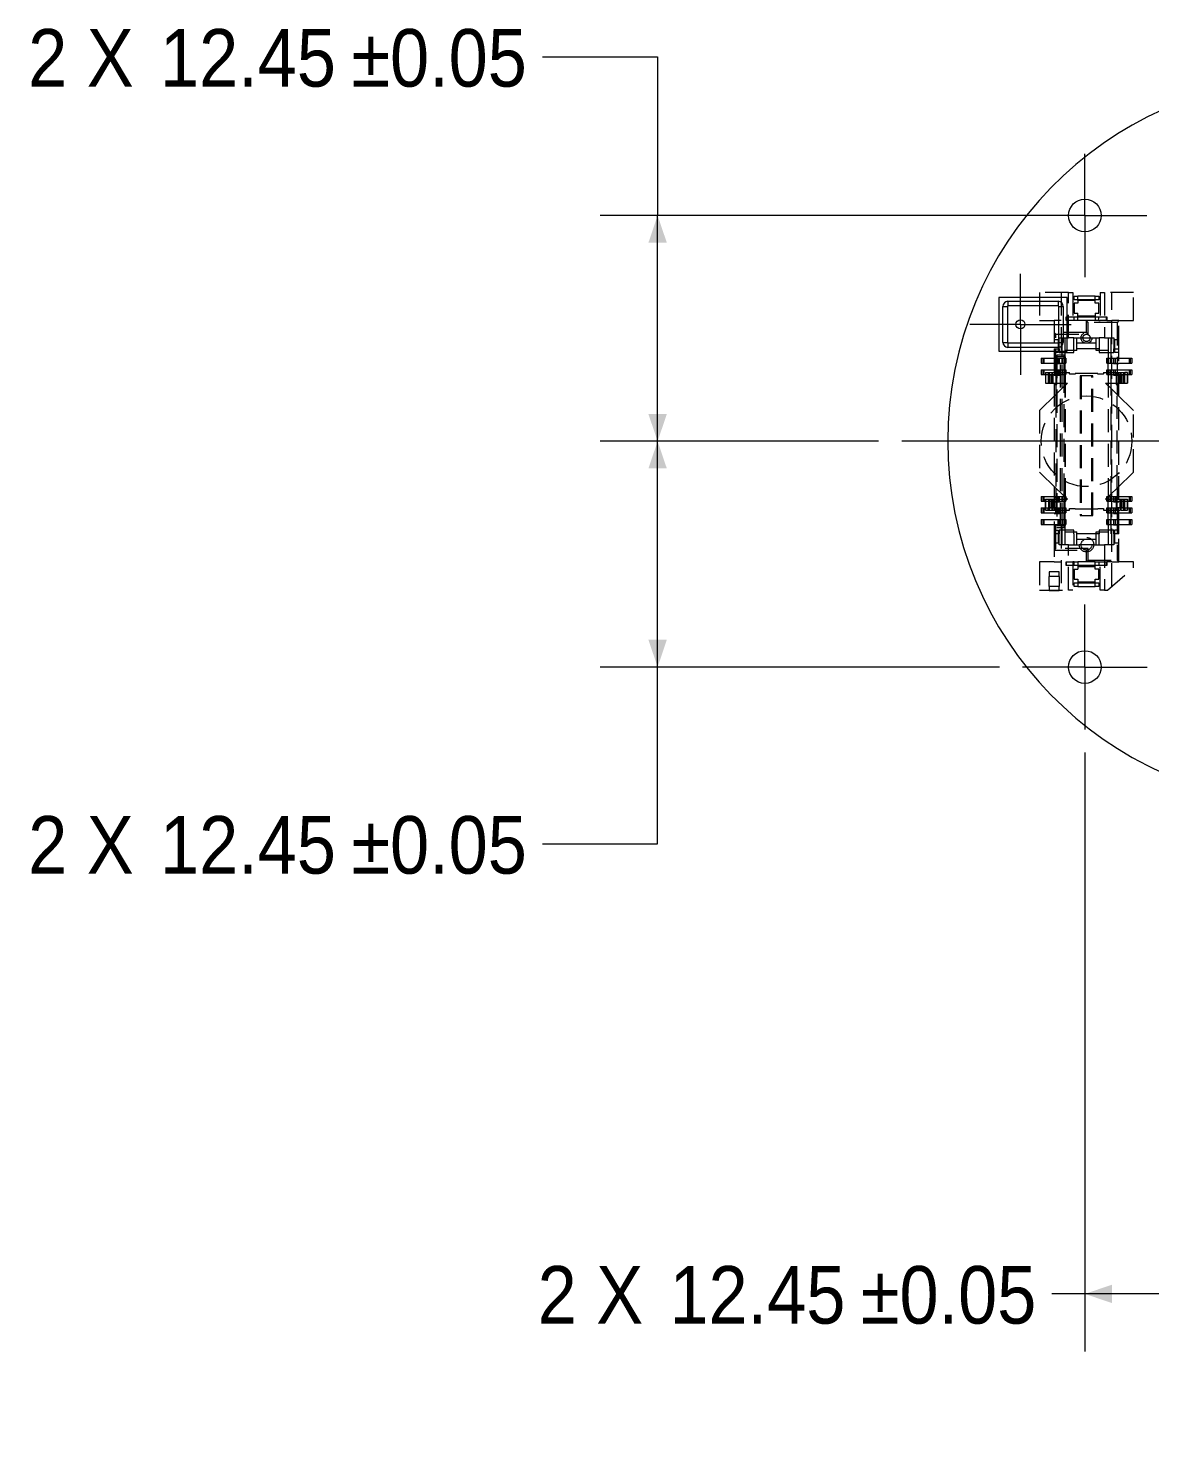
# Model space of a CAD drawing. Header units: millimetres. Extents: x 11 to 421, y 5 to 275.
# Drawn here: x 83.5 to 145.4, y 123.4 to 201.1 of the extents above; entities that cross this region are included whole.
import ezdxf

# ---------------------------------------------------------------- set-up
doc = ezdxf.new("R2010")
doc.units = ezdxf.units.MM
doc.linetypes.add('HIDDEN', pattern=[1.905, 1.27, -0.635])
doc.styles.add('SLDTEXTSTYLE0', font='GOTHIC.TTF', dxfattribs={"width": 0.913})
doc.dimstyles.new('SLDDIMSTYLE4', dxfattribs={"dimtxt": 3.175, "dimasz": 1.5, "dimexe": 0, "dimexo": 0.0625, "dimgap": 0.79375, "dimtad": 0, "dimtih": 1, "dimtoh": 1, "dimrnd": 1e-09, "dimzin": 12, "dimdsep": 46, "dimtxsty": 'SLDTEXTSTYLE0', "dimsah": 1, "dimcen": 0.09, "dimadec": 0, "dimazin": 3, "dimtol": 1, "dimtp": 0.05, "dimtm": 0.05, "dimtfac": 1, "dimtofl": 0, "dimtmove": 0, "dimatfit": 3, "dimfxl": 1, "dimfrac": 2, "dimtolj": 1, "dimarcsym": 0})

# ---------------------------------------------------------------- blocks, each defined once
blk = doc.blocks.new('_D_6')
at = {"color": 7, "linetype": 'Continuous', "lineweight": 0}
for p, q in [((141.818, 161.161), (141.818, 128.138)), ((154.263, 154.499), (154.263, 128.138)), ((141.818, 131.313), (140.002, 131.313)), ((154.263, 131.313), (141.818, 131.313))]:
    blk.add_line(p, q, dxfattribs=at)
for points in [[(141.818, 131.313), (143.318, 130.805), (143.318, 131.821)], [(154.263, 131.313), (152.763, 131.821), (152.763, 130.805)]]:
    blk.add_solid(points, dxfattribs=at)
at = {"color": 7, "linetype": 'Continuous', "lineweight": 0, "char_height": 3.175, "attachment_point": 1, "style": 'SLDTEXTSTYLE0'}
for s, insert in [('2 X ', (111.639, 132.849, -61.414)), ('12.45', (118.91, 132.849, -61.414)), ('±0.05', (129.467, 132.849, -61.414))]:
    blk.add_mtext(s, dxfattribs=dict(at, insert=insert))
blk = doc.blocks.new('_D_7')
at = {"color": 7, "linetype": 'Continuous', "lineweight": 0}
for p, q in [((130.446, 178.316), (115.081, 178.316)), ((118.256, 165.871), (118.256, 178.316)), ((137.108, 165.871), (115.081, 165.871)), ((118.256, 156.119), (118.256, 165.871)), ((111.906, 156.119), (118.256, 156.119))]:
    blk.add_line(p, q, dxfattribs=at)
for points in [[(118.256, 178.316), (117.748, 176.816), (118.764, 176.816)], [(118.256, 165.871), (118.764, 167.371), (117.748, 167.371)]]:
    blk.add_solid(points, dxfattribs=at)
at = {"color": 7, "linetype": 'Continuous', "lineweight": 0, "char_height": 3.175, "attachment_point": 1, "style": 'SLDTEXTSTYLE0'}
for s, insert in [('2 X ', (83.543, 157.655, -61.414)), ('12.45', (90.814, 157.655, -61.414)), ('±0.05', (101.371, 157.655, -61.414))]:
    blk.add_mtext(s, dxfattribs=dict(at, insert=insert))
blk = doc.blocks.new('_D_8')
at = {"color": 7, "linetype": 'Continuous', "lineweight": 0}
for p, q in [((111.906, 199.505), (118.256, 199.505)), ((118.256, 199.505), (118.256, 190.761)), ((140.548, 190.761), (115.081, 190.761)), ((118.256, 178.316), (118.256, 190.761)), ((130.446, 178.316), (115.081, 178.316))]:
    blk.add_line(p, q, dxfattribs=at)
for points in [[(118.256, 190.761), (117.748, 189.261), (118.764, 189.261)], [(118.256, 178.316), (118.764, 179.816), (117.748, 179.816)]]:
    blk.add_solid(points, dxfattribs=at)
at = {"color": 7, "linetype": 'Continuous', "lineweight": 0, "char_height": 3.175, "attachment_point": 1, "style": 'SLDTEXTSTYLE0'}
for s, insert in [('2 X ', (83.543, 201.041, -61.414)), ('12.45', (90.814, 201.041, -61.414)), ('±0.05', (101.371, 201.041, -61.414))]:
    blk.add_mtext(s, dxfattribs=dict(at, insert=insert))
blk = doc.blocks.new('SW_CENTERMARKSYMBOL_0')
at = {"color": 0, "linetype": 'Continuous', "lineweight": 0}
for p, q in [((0, 2.54), (0, 2.79)), ((0, 0), (0, 2.54)), ((-2.54, 0), (-2.79, 0)), ((0, 0), (-2.54, 0)), ((0, 0), (0, -2.54)), ((0, 0), (2.54, 0)), ((2.54, 0), (2.79, 0)), ((0, -2.54), (0, -2.79))]:
    blk.add_line(p, q, dxfattribs=at)
blk = doc.blocks.new('SW_CENTERMARKSYMBOL_1')
at = {"color": 0, "linetype": 'Continuous', "lineweight": 0}
for p, q in [((0, 2.54), (0, 3.406)), ((0, 0), (0, 2.54)), ((-2.54, 0), (-3.406, 0)), ((0, 0), (-2.54, 0)), ((0, 0), (0, -2.54)), ((0, 0), (2.54, 0)), ((2.54, 0), (3.406, 0)), ((0, -2.54), (0, -3.406))]:
    blk.add_line(p, q, dxfattribs=at)
blk = doc.blocks.new('SW_CENTERMARKSYMBOL_2')
at = {"color": 0, "linetype": 'Continuous', "lineweight": 0}
for p, q in [((0, 2.54), (0, 3.44)), ((0, 0), (0, 2.54)), ((-2.54, 0), (-3.44, 0)), ((0, 0), (-2.54, 0)), ((0, 0), (0, -2.54)), ((0, 0), (2.54, 0)), ((2.54, 0), (3.44, 0)), ((0, -2.54), (0, -3.44))]:
    blk.add_line(p, q, dxfattribs=at)
blk = doc.blocks.new('SW_CENTERMARKSYMBOL_4')
at = {"color": 0, "linetype": 'Continuous', "lineweight": 0}
for p, q in [((0, 5.08), (0, 22.547)), ((0, 0), (0, 2.54)), ((-5.08, 0), (-22.547, 0)), ((0, 0), (-2.54, 0)), ((0, 0), (0, -2.54)), ((0, 0), (2.54, 0)), ((5.08, 0), (22.547, 0)), ((0, -5.08), (0, -22.547))]:
    blk.add_line(p, q, dxfattribs=at)

msp = doc.modelspace()

# ---------------------------------------------------------------- linework, layer by layer
at = {"color": 7, "linetype": 'HIDDEN', "lineweight": 0}
for p, q in [((139.307, 186.516), (139.307, 184.971)), ((140.907, 186.516), (139.307, 186.516)), ((140.507, 186.516), (140.507, 182.966)), ((140.907, 184.016), (140.907, 186.516)), ((140.907, 186.516), (141.157, 186.516)), ((141.157, 186.516), (141.157, 184.971)), ((142.657, 186.516), (142.657, 184.971)), ((142.657, 186.516), (142.907, 186.516)), ((142.907, 186.516), (142.907, 184.016)), ((144.507, 186.516), (142.907, 186.516)), ((143.307, 170.325), (143.307, 186.516)), ((144.507, 184.971), (144.507, 186.516)), ((141.222, 186.121), (141.222, 186.321)), ((141.222, 186.321), (141.422, 186.321)), ((141.422, 186.121), (141.222, 186.121)), ((141.222, 185.921), (141.222, 185.371)), ((141.422, 185.921), (141.222, 185.921)), ((142.392, 186.321), (141.422, 186.321)), ((141.422, 186.071), (141.422, 186.321)), ((142.392, 186.121), (141.422, 186.121)), ((142.392, 186.071), (141.422, 186.071)), ((141.422, 186.071), (141.422, 185.921)), ((142.392, 186.071), (142.392, 186.321)), ((142.392, 186.321), (142.592, 186.321)), ((142.592, 186.121), (142.392, 186.121)), ((142.392, 185.921), (142.392, 186.071)), ((142.592, 185.921), (142.392, 185.921)), ((142.592, 186.321), (142.592, 186.121)), ((142.592, 185.371), (142.592, 185.921)), ((139.307, 184.971), (140.117, 184.971)), ((140.117, 184.971), (140.117, 183.416)), ((140.507, 184.971), (140.117, 184.971)), ((140.782, 184.971), (140.782, 185.171)), ((140.782, 185.171), (140.807, 185.171)), ((140.807, 184.971), (140.782, 184.971)), ((140.807, 185.171), (140.807, 184.971)), ((140.807, 185.171), (141.157, 185.171)), ((141.157, 184.971), (140.807, 184.971)), ((141.157, 185.171), (141.222, 185.171)), ((141.222, 184.971), (141.157, 184.971)), ((141.222, 185.371), (141.422, 185.371)), ((141.222, 184.971), (141.222, 185.171)), ((141.222, 185.171), (141.422, 185.171)), ((141.422, 184.971), (141.222, 184.971)), ((141.422, 185.221), (141.422, 185.371)), ((142.392, 185.221), (141.422, 185.221)), ((141.422, 184.971), (141.422, 185.221)), ((141.422, 185.171), (142.392, 185.171)), ((142.392, 184.971), (141.422, 184.971)), ((141.907, 184.321), (141.907, 184.971)), ((142.007, 184.871), (141.907, 184.971)), ((142.392, 185.371), (142.392, 185.221)), ((142.392, 185.371), (142.592, 185.371)), ((142.392, 185.221), (142.392, 184.971)), ((142.392, 185.171), (142.592, 185.171)), ((142.592, 184.971), (142.392, 184.971)), ((142.592, 184.971), (142.592, 185.171)), ((142.592, 185.171), (142.657, 185.171)), ((142.592, 184.971), (142.657, 184.971)), ((142.657, 185.171), (143.007, 185.171)), ((143.007, 184.971), (142.657, 184.971)), ((143.007, 185.171), (143.032, 185.171)), ((143.007, 184.971), (143.007, 185.171)), ((143.032, 184.971), (143.007, 184.971)), ((143.032, 185.171), (143.032, 184.971)), ((143.032, 184.971), (143.307, 184.971)), ((143.697, 184.971), (143.307, 184.971)), ((143.697, 184.971), (143.597, 184.871)), ((143.697, 184.971), (144.507, 184.971)), ((143.697, 183.416), (143.697, 184.971)), ((141.907, 184.321), (140.117, 184.321)), ((140.117, 184.321), (140.217, 184.221)), ((140.217, 182.116), (140.217, 184.221)), ((140.217, 184.221), (142.007, 184.221)), ((142.007, 184.221), (141.907, 184.321)), ((143.597, 184.871), (142.007, 184.871)), ((142.007, 184.221), (142.007, 184.871)), ((143.597, 184.871), (143.597, 182.116)), ((140.117, 183.921), (140.367, 183.921)), ((140.117, 183.416), (140.407, 183.416)), ((140.117, 183.416), (140.117, 173.216)), ((140.367, 183.221), (140.367, 183.921)), ((140.407, 184.016), (140.907, 184.016)), ((140.407, 183.416), (140.407, 184.016)), ((140.407, 183.416), (140.407, 183.216)), ((140.572, 182.966), (140.572, 184.016)), ((140.707, 184.016), (140.707, 182.966)), ((141.207, 184.016), (140.907, 184.016)), ((141.207, 183.416), (141.207, 184.016)), ((141.207, 184.016), (141.372, 184.016)), ((142.607, 183.416), (141.207, 183.416)), ((141.207, 183.216), (141.207, 183.416)), ((141.372, 183.316), (141.372, 184.016)), ((141.372, 184.016), (142.442, 184.016)), ((142.442, 183.716), (141.372, 183.716)), ((142.442, 183.316), (142.442, 184.016)), ((142.442, 184.016), (142.607, 184.016)), ((142.607, 184.016), (142.607, 183.416)), ((142.907, 184.016), (142.607, 184.016)), ((142.607, 183.416), (142.607, 183.216)), ((142.907, 184.016), (143.407, 184.016)), ((143.107, 184.016), (143.107, 182.896)), ((143.242, 184.016), (143.242, 172.616)), ((143.407, 184.016), (143.407, 183.416)), ((143.407, 183.416), (143.697, 183.416)), ((143.407, 183.216), (143.407, 183.416)), ((143.447, 183.921), (143.697, 183.921)), ((143.447, 183.921), (143.447, 183.221)), ((143.697, 173.216), (143.697, 183.416)), ((139.407, 182.896), (139.407, 182.626)), ((139.407, 182.896), (139.507, 182.896)), ((139.407, 182.626), (139.507, 182.626)), ((139.507, 182.896), (139.507, 182.626)), ((139.507, 182.896), (139.557, 182.896)), ((139.507, 182.626), (139.557, 182.626)), ((139.557, 182.896), (139.557, 182.626)), ((139.557, 182.896), (140.327, 182.896)), ((139.557, 182.626), (140.327, 182.626)), ((140.117, 183.221), (140.367, 183.221)), ((140.677, 183.066), (140.267, 183.066)), ((140.267, 183.066), (140.267, 173.566)), ((140.705, 182.966), (140.267, 182.966)), ((140.327, 182.896), (140.327, 182.626)), ((140.327, 182.896), (140.589, 182.896)), ((140.327, 182.626), (140.589, 182.626)), ((140.407, 183.216), (141.207, 183.216)), ((140.413, 182.626), (140.413, 182.896)), ((140.417, 182.596), (140.417, 182.896)), ((140.467, 173.666), (140.467, 182.966)), ((140.56, 182.896), (140.56, 182.626)), ((140.572, 173.666), (140.572, 182.966)), ((140.574, 182.626), (140.574, 182.896)), ((140.589, 182.896), (140.589, 182.626)), ((140.589, 182.896), (140.736, 182.896)), ((140.589, 182.626), (140.736, 182.626)), ((140.674, 182.896), (140.674, 182.626)), ((140.677, 182.896), (140.677, 183.066)), ((140.677, 182.261), (140.677, 182.626)), ((140.705, 182.896), (140.705, 182.966)), ((140.735, 182.966), (140.705, 182.966)), ((140.705, 182.261), (140.705, 182.626)), ((141.372, 183.316), (140.707, 183.316)), ((140.707, 182.966), (140.707, 182.896)), ((140.707, 182.626), (140.707, 182.261)), ((140.735, 182.966), (140.735, 182.896)), ((140.735, 182.261), (140.735, 182.626)), ((140.736, 182.896), (140.736, 182.626)), ((140.736, 182.896), (140.777, 182.896)), ((140.736, 182.626), (140.777, 182.626)), ((140.777, 182.896), (140.777, 182.626)), ((143.107, 183.316), (142.442, 183.316)), ((142.607, 183.216), (143.407, 183.216)), ((143.037, 182.626), (143.037, 182.896)), ((143.037, 182.896), (143.077, 182.896)), ((143.037, 182.626), (143.077, 182.626)), ((143.077, 182.896), (143.077, 182.626)), ((143.077, 182.896), (143.224, 182.896)), ((143.077, 182.626), (143.224, 182.626)), ((143.107, 182.261), (143.107, 182.626)), ((143.14, 182.626), (143.14, 182.896)), ((143.224, 182.896), (143.224, 182.626)), ((143.224, 182.896), (143.487, 182.896)), ((143.224, 182.626), (143.487, 182.626)), ((143.24, 182.896), (143.24, 182.626)), ((143.253, 182.626), (143.253, 182.896)), ((143.397, 182.896), (143.397, 182.596)), ((143.4, 182.896), (143.4, 182.626)), ((143.447, 183.221), (143.697, 183.221)), ((143.487, 182.896), (143.487, 182.626)), ((143.487, 182.896), (144.257, 182.896)), ((143.487, 182.626), (144.257, 182.626)), ((144.257, 182.896), (144.257, 182.626)), ((144.257, 182.896), (144.307, 182.896)), ((144.257, 182.626), (144.307, 182.626)), ((144.307, 182.896), (144.307, 182.626)), ((144.307, 182.896), (144.407, 182.896)), ((144.307, 182.626), (144.407, 182.626)), ((144.407, 182.896), (144.407, 182.626)), ((139.407, 182.261), (139.407, 181.991)), ((139.407, 182.261), (139.507, 182.261)), ((139.407, 181.991), (139.507, 181.991)), ((139.507, 182.261), (139.507, 181.991)), ((139.507, 182.261), (139.557, 182.261)), ((139.507, 181.991), (139.557, 181.991)), ((139.557, 182.261), (139.557, 181.991)), ((139.557, 182.261), (140.327, 182.261)), ((139.557, 181.991), (140.327, 181.991)), ((139.647, 182.116), (139.647, 181.516)), ((139.647, 182.116), (139.789, 182.116)), ((139.647, 182.116), (139.647, 182.116)), ((139.647, 182.116), (139.647, 181.516)), ((139.789, 182.116), (139.8, 181.966)), ((139.789, 182.116), (139.989, 182.116)), ((139.806, 181.966), (139.8, 181.966)), ((139.806, 181.516), (139.806, 181.966)), ((139.938, 181.966), (139.806, 181.966)), ((139.847, 181.516), (139.847, 182.116)), ((139.847, 182.116), (139.847, 181.516)), ((139.967, 181.966), (139.938, 181.966)), ((139.938, 181.966), (139.938, 181.516)), ((139.967, 181.966), (139.967, 181.516)), ((140.266, 181.966), (139.967, 181.966)), ((139.989, 182.116), (139.999, 181.966)), ((139.989, 182.116), (140.057, 182.116)), ((140.002, 181.516), (140.002, 181.966)), ((140.006, 181.966), (140.006, 181.516)), ((140.057, 181.516), (140.057, 182.116)), ((140.057, 182.116), (140.217, 182.116)), ((140.066, 181.516), (140.066, 181.966)), ((140.117, 182.596), (140.417, 182.596)), ((140.117, 182.041), (140.27, 182.041)), ((140.117, 181.961), (140.417, 181.961)), ((140.217, 182.116), (140.217, 181.516)), ((140.217, 182.116), (140.572, 182.116)), ((140.266, 181.516), (140.266, 181.966)), ((140.27, 181.441), (140.27, 182.041)), ((140.327, 182.261), (140.327, 181.991)), ((140.327, 182.261), (140.589, 182.261)), ((140.327, 181.991), (140.589, 181.991)), ((140.413, 181.991), (140.413, 182.261)), ((140.417, 181.961), (140.417, 182.261)), ((140.56, 182.261), (140.56, 181.991)), ((140.572, 182.116), (140.967, 182.116)), ((140.574, 181.991), (140.574, 182.261)), ((140.589, 182.261), (140.589, 181.991)), ((140.589, 182.261), (140.736, 182.261)), ((140.589, 181.991), (140.736, 181.991)), ((140.674, 182.261), (140.674, 181.991)), ((140.677, 175.276), (140.677, 181.991)), ((140.705, 181.991), (140.705, 175.276)), ((140.707, 181.991), (140.707, 175.276)), ((140.735, 181.991), (140.735, 175.276)), ((140.736, 181.991), (140.736, 182.261)), ((140.736, 182.261), (140.777, 182.261)), ((140.736, 181.991), (140.777, 181.991)), ((140.777, 182.261), (140.777, 181.991)), ((140.967, 182.026), (140.967, 182.116)), ((141.287, 182.016), (140.977, 182.016)), ((141.287, 182.046), (141.287, 182.016)), ((142.527, 182.046), (141.287, 182.046)), ((142.257, 181.916), (141.557, 181.916)), ((141.557, 181.916), (141.557, 174.216)), ((141.607, 181.916), (141.607, 174.216)), ((142.207, 174.216), (142.207, 181.916)), ((142.257, 174.216), (142.257, 181.916)), ((142.527, 182.016), (142.527, 182.046)), ((142.837, 182.016), (142.527, 182.016)), ((142.847, 182.116), (142.847, 182.026)), ((142.847, 182.116), (143.242, 182.116)), ((143.037, 181.991), (143.037, 182.261)), ((143.037, 182.261), (143.077, 182.261)), ((143.037, 181.991), (143.077, 181.991)), ((143.077, 182.261), (143.077, 181.991)), ((143.077, 182.261), (143.224, 182.261)), ((143.077, 181.991), (143.224, 181.991)), ((143.107, 181.991), (143.107, 175.276)), ((143.14, 182.261), (143.14, 181.991)), ((143.224, 182.261), (143.224, 181.991)), ((143.224, 182.261), (143.487, 182.261)), ((143.224, 181.991), (143.487, 181.991)), ((143.24, 182.261), (143.24, 181.991)), ((143.242, 182.116), (143.597, 182.116)), ((143.253, 181.991), (143.253, 182.261)), ((143.397, 182.596), (143.697, 182.596)), ((143.397, 182.261), (143.397, 181.961)), ((143.397, 181.961), (143.697, 181.961)), ((143.4, 182.261), (143.4, 181.991)), ((143.487, 182.261), (143.487, 181.991)), ((143.487, 182.261), (144.257, 182.261)), ((143.487, 181.991), (144.257, 181.991)), ((143.544, 182.041), (143.544, 181.441)), ((143.697, 182.041), (143.544, 182.041)), ((143.847, 181.966), (143.547, 181.966)), ((143.547, 181.966), (143.547, 181.516)), ((143.597, 181.516), (143.597, 182.116)), ((143.597, 182.116), (143.757, 182.116)), ((143.747, 181.966), (143.747, 181.516)), ((143.757, 182.116), (143.757, 181.516)), ((143.757, 182.116), (143.825, 182.116)), ((143.808, 181.516), (143.808, 181.966)), ((143.811, 181.966), (143.811, 181.516)), ((143.814, 181.966), (143.825, 182.116)), ((143.825, 182.116), (144.024, 182.116)), ((143.847, 181.966), (143.847, 181.516)), ((143.876, 181.966), (143.847, 181.966)), ((143.876, 181.516), (143.876, 181.966)), ((144.007, 181.966), (143.876, 181.966)), ((143.967, 182.116), (143.967, 181.516)), ((143.967, 181.516), (143.967, 182.116)), ((144.007, 181.966), (144.007, 181.516)), ((144.014, 181.966), (144.007, 181.966)), ((144.024, 182.116), (144.014, 181.966)), ((144.166, 182.116), (144.024, 182.116)), ((144.166, 182.116), (144.166, 181.516)), ((144.166, 182.116), (144.167, 182.116)), ((144.167, 181.516), (144.167, 182.116)), ((144.257, 182.261), (144.257, 181.991)), ((144.257, 182.261), (144.307, 182.261)), ((144.257, 181.991), (144.307, 181.991)), ((144.307, 182.261), (144.307, 181.991)), ((144.307, 182.261), (144.407, 182.261)), ((144.307, 181.991), (144.407, 181.991)), ((144.407, 182.261), (144.407, 181.991)), ((139.647, 181.516), (139.806, 181.516)), ((139.647, 181.516), (139.647, 181.516)), ((139.806, 181.516), (139.938, 181.516)), ((139.938, 181.516), (139.967, 181.516)), ((139.967, 181.516), (140.266, 181.516)), ((140.117, 181.441), (140.27, 181.441)), ((140.217, 181.516), (140.217, 180.894)), ((140.217, 180.894), (140.572, 181.237)), ((140.266, 181.516), (140.572, 181.516)), ((140.572, 181.237), (140.86, 181.516)), ((140.572, 181.516), (140.86, 181.516)), ((142.954, 181.516), (143.242, 181.237)), ((142.954, 181.516), (143.242, 181.516)), ((143.242, 181.516), (143.547, 181.516)), ((143.242, 181.237), (143.597, 180.894)), ((143.544, 181.441), (143.697, 181.441)), ((143.547, 181.516), (143.847, 181.516)), ((143.597, 181.516), (143.597, 180.894)), ((143.847, 181.516), (143.876, 181.516)), ((143.876, 181.516), (144.007, 181.516)), ((144.007, 181.516), (144.166, 181.516)), ((144.166, 181.516), (144.167, 181.516)), ((139.307, 180.016), (140.217, 180.894)), ((140.217, 180.894), (140.217, 175.737)), ((143.597, 180.894), (144.507, 180.016)), ((143.597, 175.737), (143.597, 180.894)), ((139.307, 180.016), (139.307, 176.616)), ((144.507, 176.616), (144.507, 180.016)), ((140.217, 175.737), (139.307, 176.616)), ((144.507, 176.616), (143.597, 175.737)), ((140.217, 175.737), (140.217, 175.116)), ((140.572, 175.394), (140.217, 175.737)), ((143.597, 175.737), (143.242, 175.394)), ((143.597, 175.737), (143.597, 175.116)), ((139.407, 175.276), (139.407, 175.006)), ((139.407, 175.276), (139.507, 175.276)), ((139.407, 175.006), (139.507, 175.006)), ((139.507, 175.276), (139.507, 175.006)), ((139.507, 175.276), (139.557, 175.276)), ((139.507, 175.006), (139.557, 175.006)), ((139.557, 175.276), (139.557, 175.006)), ((139.557, 175.276), (140.327, 175.276)), ((139.557, 175.006), (140.327, 175.006)), ((139.647, 174.516), (139.647, 175.116)), ((139.647, 175.116), (139.806, 175.116)), ((139.647, 175.116), (139.647, 175.116)), ((139.647, 175.116), (139.647, 174.516)), ((139.806, 175.116), (139.806, 174.666)), ((139.806, 175.116), (139.938, 175.116)), ((139.847, 174.516), (139.847, 175.116)), ((139.847, 175.116), (139.847, 174.516)), ((139.938, 175.116), (139.938, 174.666)), ((139.938, 175.116), (139.967, 175.116)), ((139.967, 175.116), (139.967, 174.666)), ((139.967, 175.116), (140.266, 175.116)), ((140.002, 174.666), (140.002, 175.116)), ((140.006, 175.116), (140.006, 174.666)), ((140.057, 174.516), (140.057, 175.116)), ((140.066, 174.666), (140.066, 175.116)), ((140.27, 175.191), (140.117, 175.191)), ((140.117, 174.976), (140.417, 174.976)), ((140.217, 175.116), (140.217, 174.516)), ((140.266, 175.116), (140.572, 175.116)), ((140.266, 174.666), (140.266, 175.116)), ((140.27, 174.591), (140.27, 175.191)), ((140.327, 175.276), (140.327, 175.006)), ((140.327, 175.276), (140.589, 175.276)), ((140.327, 175.006), (140.589, 175.006)), ((140.413, 175.006), (140.413, 175.276)), ((140.417, 174.976), (140.417, 175.276)), ((140.56, 175.276), (140.56, 175.006)), ((140.86, 175.116), (140.572, 175.394)), ((140.572, 175.116), (140.86, 175.116)), ((140.574, 175.006), (140.574, 175.276)), ((140.589, 175.276), (140.589, 175.006)), ((140.589, 175.276), (140.736, 175.276)), ((140.589, 175.006), (140.736, 175.006)), ((140.674, 175.276), (140.674, 175.006)), ((140.677, 174.641), (140.677, 175.006)), ((140.705, 174.641), (140.705, 175.006)), ((140.707, 174.641), (140.707, 175.006)), ((140.735, 174.641), (140.735, 175.006)), ((140.736, 175.276), (140.736, 175.006)), ((140.736, 175.276), (140.777, 175.276)), ((140.736, 175.006), (140.777, 175.006)), ((140.777, 175.276), (140.777, 175.006)), ((143.242, 175.394), (142.954, 175.116)), ((142.954, 175.116), (143.242, 175.116)), ((143.037, 175.006), (143.037, 175.276)), ((143.037, 175.276), (143.077, 175.276)), ((143.037, 175.006), (143.077, 175.006)), ((143.077, 175.276), (143.077, 175.006)), ((143.077, 175.276), (143.224, 175.276)), ((143.077, 175.006), (143.224, 175.006)), ((143.107, 174.641), (143.107, 175.006)), ((143.14, 175.276), (143.14, 175.006)), ((143.224, 175.276), (143.224, 175.006)), ((143.224, 175.276), (143.487, 175.276)), ((143.224, 175.006), (143.487, 175.006)), ((143.24, 175.276), (143.24, 175.006)), ((143.547, 175.116), (143.242, 175.116)), ((143.253, 175.006), (143.253, 175.276)), ((143.397, 175.276), (143.397, 174.976)), ((143.397, 174.976), (143.697, 174.976)), ((143.4, 175.276), (143.4, 175.006)), ((143.487, 175.276), (143.487, 175.006)), ((143.487, 175.276), (144.257, 175.276)), ((143.487, 175.006), (144.257, 175.006)), ((143.544, 175.191), (143.544, 174.591)), ((143.697, 175.191), (143.544, 175.191)), ((143.547, 175.116), (143.847, 175.116)), ((143.547, 175.116), (143.547, 174.666)), ((143.597, 174.516), (143.597, 175.116)), ((143.747, 175.116), (143.747, 174.666)), ((143.757, 175.116), (143.757, 174.516)), ((143.808, 174.666), (143.808, 175.116)), ((143.811, 175.116), (143.811, 174.666)), ((143.847, 175.116), (143.847, 174.666)), ((143.847, 175.116), (143.876, 175.116)), ((143.876, 174.666), (143.876, 175.116)), ((143.876, 175.116), (144.007, 175.116)), ((143.967, 175.116), (143.967, 174.516)), ((143.967, 174.516), (143.967, 175.116)), ((144.007, 175.116), (144.007, 174.666)), ((144.007, 175.116), (144.166, 175.116)), ((144.166, 175.116), (144.166, 174.516)), ((144.166, 175.116), (144.167, 175.116)), ((144.167, 174.516), (144.167, 175.116)), ((144.257, 175.276), (144.257, 175.006)), ((144.257, 175.276), (144.307, 175.276)), ((144.257, 175.006), (144.307, 175.006)), ((144.307, 175.276), (144.307, 175.006)), ((144.307, 175.276), (144.407, 175.276)), ((144.307, 175.006), (144.407, 175.006)), ((144.407, 175.276), (144.407, 175.006)), ((139.407, 174.641), (139.407, 174.371)), ((139.407, 174.641), (139.507, 174.641)), ((139.407, 174.371), (139.507, 174.371)), ((139.507, 174.641), (139.507, 174.371)), ((139.507, 174.641), (139.557, 174.641)), ((139.507, 174.371), (139.557, 174.371)), ((139.557, 174.641), (139.557, 174.371)), ((139.557, 174.641), (140.327, 174.641)), ((139.557, 174.371), (140.327, 174.371)), ((139.647, 174.516), (139.789, 174.516)), ((139.647, 174.516), (139.647, 174.516)), ((139.789, 174.516), (139.8, 174.666)), ((139.789, 174.516), (139.989, 174.516)), ((139.8, 174.666), (139.806, 174.666)), ((139.806, 174.666), (139.938, 174.666)), ((139.938, 174.666), (139.967, 174.666)), ((139.967, 174.666), (140.266, 174.666)), ((139.999, 174.666), (139.989, 174.516)), ((139.989, 174.516), (140.057, 174.516)), ((140.057, 174.516), (140.217, 174.516)), ((140.117, 174.591), (140.27, 174.591)), ((140.117, 174.341), (140.417, 174.341)), ((140.217, 172.411), (140.217, 174.516)), ((140.217, 174.516), (140.572, 174.516)), ((140.327, 174.641), (140.327, 174.371)), ((140.327, 174.641), (140.589, 174.641)), ((140.327, 174.371), (140.589, 174.371)), ((140.413, 174.371), (140.413, 174.641)), ((140.417, 174.341), (140.417, 174.641)), ((140.56, 174.641), (140.56, 174.371)), ((140.572, 174.516), (140.967, 174.516)), ((140.574, 174.371), (140.574, 174.641)), ((140.589, 174.641), (140.589, 174.371)), ((140.589, 174.641), (140.736, 174.641)), ((140.589, 174.371), (140.736, 174.371)), ((140.674, 174.641), (140.674, 174.371)), ((140.677, 174.006), (140.677, 174.371)), ((140.705, 174.006), (140.705, 174.371)), ((140.707, 174.006), (140.707, 174.371)), ((140.735, 174.006), (140.735, 174.371)), ((140.736, 174.641), (140.736, 174.371)), ((140.736, 174.641), (140.777, 174.641)), ((140.736, 174.371), (140.777, 174.371)), ((140.777, 174.641), (140.777, 174.371)), ((140.967, 174.516), (140.967, 174.606)), ((140.977, 174.616), (141.287, 174.616)), ((141.287, 174.616), (141.287, 174.586)), ((141.287, 174.586), (142.527, 174.586)), ((141.557, 174.216), (142.257, 174.216)), ((142.527, 174.616), (142.837, 174.616)), ((142.527, 174.586), (142.527, 174.616)), ((142.847, 174.606), (142.847, 174.516)), ((142.847, 174.516), (143.242, 174.516)), ((143.037, 174.371), (143.037, 174.641)), ((143.037, 174.641), (143.077, 174.641)), ((143.037, 174.371), (143.077, 174.371)), ((143.077, 174.641), (143.077, 174.371)), ((143.077, 174.641), (143.224, 174.641)), ((143.077, 174.371), (143.224, 174.371)), ((143.107, 174.006), (143.107, 174.371)), ((143.14, 174.641), (143.14, 174.371)), ((143.224, 174.641), (143.224, 174.371)), ((143.224, 174.641), (143.487, 174.641)), ((143.224, 174.371), (143.487, 174.371)), ((143.24, 174.641), (143.24, 174.371)), ((143.242, 174.516), (143.597, 174.516)), ((143.253, 174.371), (143.253, 174.641)), ((143.397, 174.641), (143.397, 174.341)), ((143.397, 174.341), (143.697, 174.341)), ((143.4, 174.641), (143.4, 174.371)), ((143.487, 174.641), (143.487, 174.371)), ((143.487, 174.641), (144.257, 174.641)), ((143.487, 174.371), (144.257, 174.371)), ((143.544, 174.591), (143.697, 174.591)), ((143.547, 174.666), (143.847, 174.666)), ((143.597, 174.516), (143.757, 174.516)), ((143.597, 174.516), (143.597, 171.761)), ((143.825, 174.516), (143.757, 174.516)), ((143.825, 174.516), (143.814, 174.666)), ((143.825, 174.516), (144.024, 174.516)), ((143.847, 174.666), (143.876, 174.666)), ((143.876, 174.666), (144.007, 174.666)), ((144.007, 174.666), (144.014, 174.666)), ((144.014, 174.666), (144.024, 174.516)), ((144.024, 174.516), (144.166, 174.516)), ((144.166, 174.516), (144.167, 174.516)), ((144.257, 174.641), (144.257, 174.371)), ((144.257, 174.641), (144.307, 174.641)), ((144.257, 174.371), (144.307, 174.371)), ((144.307, 174.641), (144.307, 174.371)), ((144.307, 174.641), (144.407, 174.641)), ((144.307, 174.371), (144.407, 174.371)), ((144.407, 174.641), (144.407, 174.371)), ((139.407, 174.006), (139.407, 173.736)), ((139.407, 174.006), (139.507, 174.006)), ((139.407, 173.736), (139.507, 173.736)), ((139.507, 174.006), (139.507, 173.736)), ((139.507, 174.006), (139.557, 174.006)), ((139.507, 173.736), (139.557, 173.736)), ((139.557, 174.006), (139.557, 173.736)), ((139.557, 174.006), (140.327, 174.006)), ((139.557, 173.736), (140.327, 173.736)), ((140.117, 173.706), (140.417, 173.706)), ((140.117, 173.411), (140.367, 173.411)), ((140.267, 173.666), (140.705, 173.666)), ((140.267, 173.566), (140.677, 173.566)), ((140.327, 174.006), (140.327, 173.736)), ((140.327, 174.006), (140.589, 174.006)), ((140.327, 173.736), (140.589, 173.736)), ((140.367, 172.711), (140.367, 173.411)), ((141.207, 173.416), (140.407, 173.416)), ((140.407, 173.416), (140.407, 173.216)), ((140.413, 173.736), (140.413, 174.006)), ((140.417, 173.706), (140.417, 174.006)), ((140.507, 173.666), (140.507, 170.116)), ((140.56, 174.006), (140.56, 173.736)), ((140.572, 172.616), (140.572, 173.666)), ((140.574, 173.736), (140.574, 174.006)), ((140.589, 174.006), (140.589, 173.736)), ((140.589, 174.006), (140.736, 174.006)), ((140.589, 173.736), (140.736, 173.736)), ((140.674, 174.006), (140.674, 173.736)), ((140.677, 173.566), (140.677, 173.736)), ((140.705, 173.666), (140.705, 173.736)), ((140.705, 173.666), (140.735, 173.666)), ((140.707, 173.736), (140.707, 173.666)), ((140.707, 173.666), (140.707, 172.616)), ((140.707, 173.316), (141.372, 173.316)), ((140.735, 173.736), (140.735, 173.666)), ((140.736, 174.006), (140.736, 173.736)), ((140.736, 174.006), (140.777, 174.006)), ((140.736, 173.736), (140.777, 173.736)), ((140.777, 174.006), (140.777, 173.736)), ((141.207, 173.216), (141.207, 173.416)), ((141.372, 172.616), (141.372, 173.316)), ((142.442, 173.316), (143.107, 173.316)), ((142.442, 172.616), (142.442, 173.316)), ((143.407, 173.416), (142.607, 173.416)), ((142.607, 173.416), (142.607, 173.216)), ((143.037, 173.736), (143.037, 174.006)), ((143.037, 174.006), (143.077, 174.006)), ((143.037, 173.736), (143.077, 173.736)), ((143.077, 174.006), (143.077, 173.736)), ((143.077, 174.006), (143.224, 174.006)), ((143.077, 173.736), (143.224, 173.736)), ((143.107, 173.736), (143.107, 172.616)), ((143.14, 173.736), (143.14, 174.006)), ((143.224, 174.006), (143.224, 173.736)), ((143.224, 174.006), (143.487, 174.006)), ((143.224, 173.736), (143.487, 173.736)), ((143.24, 174.006), (143.24, 173.736)), ((143.253, 173.736), (143.253, 174.006)), ((143.397, 174.006), (143.397, 173.706)), ((143.397, 173.706), (143.697, 173.706)), ((143.4, 174.006), (143.4, 173.736)), ((143.407, 173.216), (143.407, 173.416)), ((143.697, 173.411), (143.447, 173.411)), ((143.447, 173.411), (143.447, 172.711)), ((143.487, 174.006), (143.487, 173.736)), ((143.487, 174.006), (144.257, 174.006)), ((143.487, 173.736), (144.257, 173.736)), ((144.257, 174.006), (144.257, 173.736)), ((144.257, 174.006), (144.307, 174.006)), ((144.257, 173.736), (144.307, 173.736)), ((144.307, 174.006), (144.307, 173.736)), ((144.307, 174.006), (144.407, 174.006)), ((144.307, 173.736), (144.407, 173.736)), ((144.407, 174.006), (144.407, 173.736)), ((140.117, 173.216), (140.117, 171.661)), ((140.407, 173.216), (140.117, 173.216)), ((140.117, 172.711), (140.367, 172.711)), ((140.407, 172.616), (140.407, 173.216)), ((140.907, 172.616), (140.407, 172.616)), ((140.907, 170.116), (140.907, 172.616)), ((140.907, 172.616), (141.507, 172.616)), ((142.607, 173.216), (141.207, 173.216)), ((141.207, 173.216), (141.207, 172.616)), ((141.372, 172.916), (142.442, 172.916)), ((142.307, 172.616), (141.507, 172.616)), ((142.307, 172.616), (142.907, 172.616)), ((142.607, 172.616), (142.607, 173.216)), ((142.907, 172.616), (142.907, 170.116)), ((143.407, 172.616), (142.907, 172.616)), ((143.407, 173.216), (143.407, 172.616)), ((143.697, 173.216), (143.407, 173.216)), ((143.447, 172.711), (143.697, 172.711)), ((143.697, 171.661), (143.697, 173.216)), ((140.217, 172.411), (140.117, 172.311)), ((140.117, 172.311), (141.907, 172.311)), ((142.007, 172.411), (140.217, 172.411)), ((142.007, 172.411), (141.907, 172.311)), ((141.907, 171.661), (141.907, 172.311)), ((141.907, 171.661), (142.007, 171.761)), ((142.007, 171.761), (142.007, 172.411)), ((142.007, 171.761), (143.597, 171.761)), ((143.597, 171.761), (143.697, 171.661)), ((140.117, 171.661), (139.307, 171.661)), ((139.307, 171.661), (139.307, 170.116)), ((140.117, 171.661), (140.507, 171.661)), ((140.782, 171.461), (140.782, 171.661)), ((140.782, 171.661), (140.807, 171.661)), ((140.807, 171.461), (140.782, 171.461)), ((140.807, 171.461), (140.807, 171.661)), ((140.807, 171.661), (141.157, 171.661)), ((141.157, 171.461), (140.807, 171.461)), ((141.222, 171.661), (141.157, 171.661)), ((141.157, 171.661), (141.157, 170.116)), ((141.222, 171.461), (141.157, 171.461)), ((141.222, 171.461), (141.222, 171.661)), ((141.222, 171.661), (141.422, 171.661)), ((141.422, 171.461), (141.222, 171.461)), ((141.222, 171.261), (141.222, 170.711)), ((141.222, 171.261), (141.422, 171.261)), ((142.392, 171.661), (141.422, 171.661)), ((141.422, 171.661), (141.422, 171.411)), ((142.392, 171.461), (141.422, 171.461)), ((141.422, 171.411), (142.392, 171.411)), ((141.422, 171.411), (141.422, 171.261)), ((142.392, 171.411), (142.392, 171.661)), ((142.392, 171.661), (142.592, 171.661)), ((142.592, 171.461), (142.392, 171.461)), ((142.392, 171.261), (142.392, 171.411)), ((142.592, 171.261), (142.392, 171.261)), ((142.592, 171.661), (142.657, 171.661)), ((142.592, 171.661), (142.592, 171.461)), ((142.657, 171.461), (142.592, 171.461)), ((142.592, 170.711), (142.592, 171.261)), ((142.657, 170.116), (142.657, 171.661)), ((142.657, 171.661), (143.007, 171.661)), ((143.007, 171.461), (142.657, 171.461)), ((143.007, 171.461), (143.007, 171.661)), ((143.007, 171.661), (143.032, 171.661)), ((143.032, 171.461), (143.007, 171.461)), ((143.032, 171.661), (143.032, 171.461)), ((143.307, 171.661), (143.032, 171.661)), ((143.057, 170.116), (144.507, 171.332)), ((143.307, 171.661), (143.697, 171.661)), ((144.507, 171.661), (143.697, 171.661)), ((144.507, 171.332), (144.507, 171.661)), ((141.222, 170.711), (141.422, 170.711)), ((141.222, 170.311), (141.222, 170.511)), ((141.222, 170.511), (141.422, 170.511)), ((141.422, 170.311), (141.222, 170.311)), ((141.422, 170.711), (141.422, 170.561)), ((141.422, 170.561), (142.392, 170.561)), ((141.422, 170.561), (141.422, 170.311)), ((141.422, 170.511), (142.392, 170.511)), ((141.422, 170.311), (142.392, 170.311)), ((142.392, 170.561), (142.392, 170.711)), ((142.392, 170.711), (142.592, 170.711)), ((142.392, 170.311), (142.392, 170.561)), ((142.392, 170.511), (142.592, 170.511)), ((142.592, 170.311), (142.392, 170.311)), ((142.592, 170.511), (142.592, 170.311)), ((139.307, 170.116), (140.907, 170.116)), ((141.157, 170.116), (140.907, 170.116)), ((142.907, 170.116), (142.657, 170.116)), ((142.907, 170.116), (143.057, 170.116))]:
    msp.add_line(p, q, dxfattribs=at)
at = {"color": 7, "linetype": 'Continuous', "lineweight": 15}
for p, q in [((137.082, 186.236), (137.082, 183.286)), ((140.842, 186.236), (137.082, 186.236)), ((137.297, 185.752), (137.551, 185.752)), ((137.297, 183.77), (137.297, 185.752)), ((137.551, 185.752), (137.551, 183.77)), ((137.576, 186.031), (137.576, 185.777)), ((137.576, 186.031), (140.348, 186.031)), ((140.348, 185.777), (137.576, 185.777)), ((140.348, 186.031), (140.348, 185.777)), ((140.373, 183.77), (140.373, 185.752)), ((140.373, 185.752), (140.627, 185.752)), ((140.627, 185.752), (140.627, 183.77)), ((140.842, 183.286), (140.842, 186.236)), ((137.297, 183.77), (137.551, 183.77)), ((137.576, 183.745), (140.348, 183.745)), ((137.576, 183.745), (137.576, 183.491)), ((140.348, 183.491), (137.576, 183.491)), ((140.348, 183.745), (140.348, 183.491)), ((140.373, 183.77), (140.627, 183.77)), ((137.082, 183.286), (140.842, 183.286)), ((139.842, 171.116), (139.842, 170.866)), ((140.392, 171.116), (139.842, 171.116)), ((140.392, 170.866), (140.392, 171.116)), ((140.392, 170.866), (139.842, 170.866)), ((139.842, 170.316), (139.842, 170.866)), ((140.392, 170.316), (139.842, 170.316)), ((139.842, 170.316), (139.842, 170.066)), ((140.392, 170.866), (140.392, 170.316)), ((140.392, 170.066), (140.392, 170.316)), ((140.392, 170.066), (139.842, 170.066))]:
    msp.add_line(p, q, dxfattribs=at)
for centre, radius in [((141.818, 190.761), 0.9), ((138.266, 184.761), 0.25), ((141.818, 165.871), 0.9)]:
    msp.add_circle(centre, radius, dxfattribs=at)
at = {"color": 7, "linetype": 'HIDDEN', "lineweight": 0}
for centre, radius in [((141.907, 184.016), 0.3), ((141.907, 184.016), 0.2), ((141.907, 178.316), 2.5), ((141.907, 172.616), 0.4), ((141.907, 172.616), 0.3)]:
    msp.add_circle(centre, radius, dxfattribs=at)
at = {"color": 7, "linetype": 'Continuous', "lineweight": 15}
for centre, radius, start, end in [((154.263, 178.316), 20.007, 2.865, 357.135), ((137.576, 185.752), 0.279, 90, 180), ((137.576, 185.752), 0.025, 90, 180), ((140.348, 185.752), 0.279, 0, 90), ((140.348, 185.752), 0.025, 0, 90), ((137.576, 183.77), 0.279, 180, 270), ((137.576, 183.77), 0.025, 180, 270), ((140.348, 183.77), 0.025, 270, 0), ((140.348, 183.77), 0.279, 270, 0)]:
    msp.add_arc(centre, radius, start, end, dxfattribs=at)
at = {"color": 7, "linetype": 'HIDDEN', "lineweight": 0}
for centre, start, end in [((140.977, 182.026), 180, 270), ((142.837, 182.026), 270, 0), ((140.977, 174.606), 90, 180), ((142.837, 174.606), 0, 90)]:
    msp.add_arc(centre, 0.01, start, end, dxfattribs=at)

# ---------------------------------------------------------------- block references
at = {"color": 7, "linetype": 'Continuous', "lineweight": 0}
for name, p in [('SW_CENTERMARKSYMBOL_4', (154.263, 178.316)), ('SW_CENTERMARKSYMBOL_1', (141.822, 190.761)), ('SW_CENTERMARKSYMBOL_0', (138.266, 184.761)), ('SW_CENTERMARKSYMBOL_2', (141.818, 165.871))]:
    msp.add_blockref(name, p, dxfattribs=at)

# ---------------------------------------------------------------- dimensions: what is measured, and where the dimension line sits
for base, p1, p2, picture, middle in [((118.2561, 190.7607), (131.7161, 178.3156), (141.8179, 190.7607), '_D_8', (118.2561, 199.5051)), ((118.2561, 178.31565), (138.37788, 165.87057), (131.7161, 178.31565), '_D_7', (118.2561, 156.11945))]:
    dim = msp.add_linear_dim(base=base, p1=p1, p2=p2, angle=90, text='2 X <>', dimstyle='SLDDIMSTYLE4', dxfattribs=at)
    dim.commit()
    dim.dimension.update_dxf_attribs({"geometry": picture, "text_midpoint": middle, "dimtype": 160})
dim = msp.add_linear_dim(base=(141.8179, 131.3133), p1=(154.263, 155.7688), p2=(141.8179, 162.4306), text='2 X <>', dimstyle='SLDDIMSTYLE4', dxfattribs=at)
dim.commit()
dim.dimension.update_dxf_attribs({"geometry": '_D_6', "text_midpoint": (125.8205, 131.3133), "dimtype": 160})

doc.saveas('drawing.dxf')
